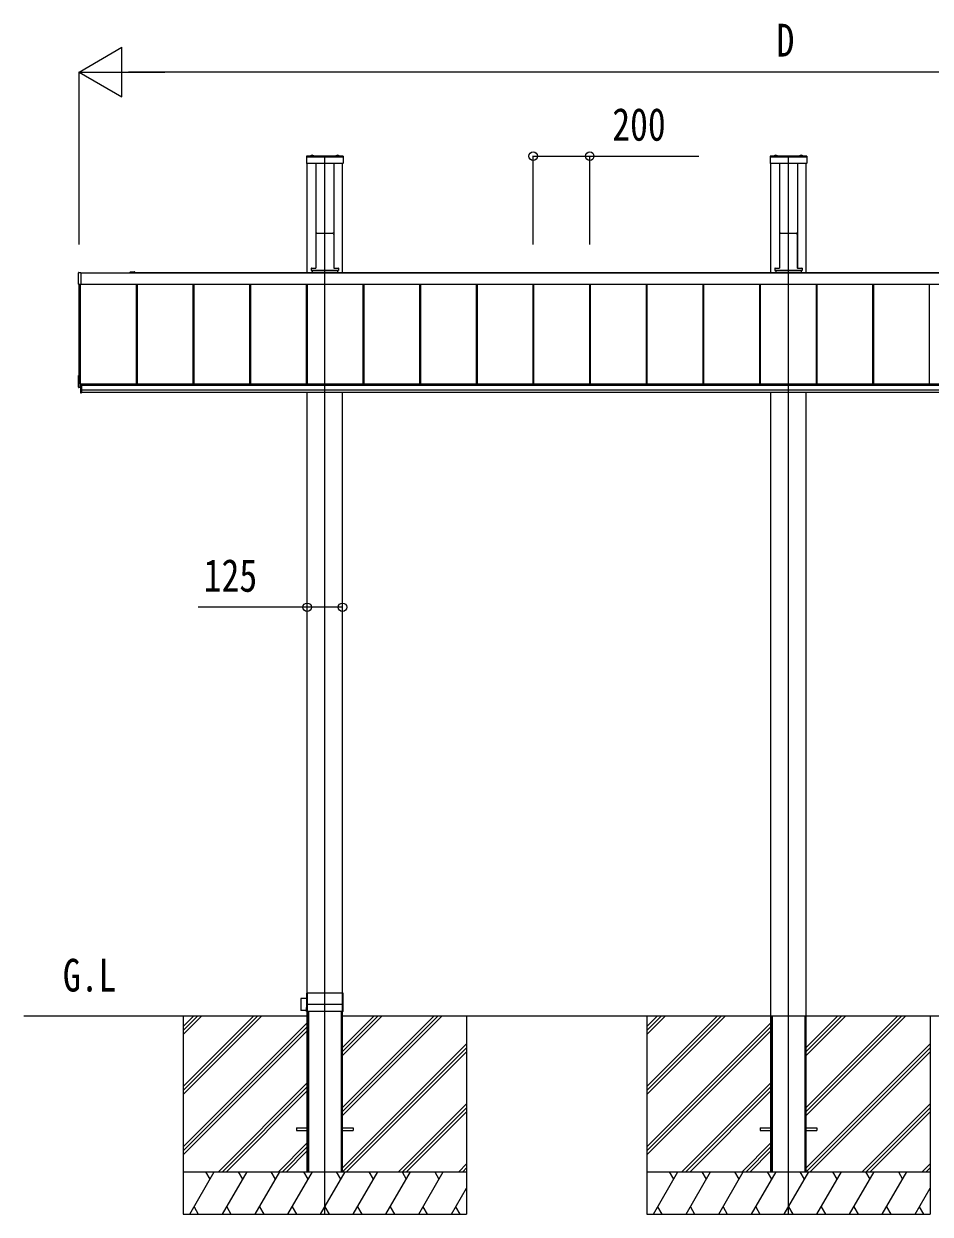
# Model space of a CAD drawing. Units: millimetres, scale not verified. Extents: x -14718 to 14718, y -10395 to 10395.
# Drawn here: x -11362 to -8162, y -7768 to -3567 of the extents above; entities that cross this region are included whole.
import ezdxf
from ezdxf.enums import TextEntityAlignment as Align

# ---------------------------------------------------------------- set-up
doc = ezdxf.new("R2010")
doc.units = ezdxf.units.MM
doc.header["$LTSCALE"] = 40
for name, color, linetype in [('0-2_USER1', 3, 'Continuous'), ('0-4_YKK_12', 2, 'Continuous'), ('0-5_YKK_13', 4, 'Continuous'), ('0-6_YKK_A1', 4, 'Continuous'), ('0-7_YKK_D', 6, 'Continuous')]:
    doc.layers.add(name, color=color, linetype=linetype)
doc.styles.add('ＭＳ ゴシック', font='')
doc.styles.get('ＭＳ ゴシック').set_extended_font_data('MS Gothic')

msp = doc.modelspace()

# ---------------------------------------------------------------- linework, layer by layer
at = {"layer": '0-4_YKK_12'}
for p, q in [((-10299.43, -7767.5), (-10299.43, -4037.5)), ((-8662.43, -7767.5), (-8662.43, -4037.5))]:
    msp.add_line(p, q, dxfattribs=at)
at = {"layer": '0-5_YKK_13'}
for p, q in [((-10346.8, -4031.17), (-10345.58, -4033.63)), ((-10342.06, -4031.17), (-10343.29, -4033.63)), ((-10256.8, -4031.17), (-10255.58, -4033.63)), ((-10252.06, -4031.17), (-10253.29, -4033.63)), ((-8709.8, -4031.17), (-8708.58, -4033.63)), ((-8705.06, -4031.17), (-8706.29, -4033.63)), ((-8619.8, -4031.17), (-8618.58, -4033.63)), ((-8615.06, -4031.17), (-8616.29, -4033.63)), ((-10363.93, -4034.5), (-10363.93, -4058.5)), ((-10234.93, -4034.5), (-10363.93, -4034.5)), ((-10234.93, -4037), (-10363.93, -4037)), ((-10234.93, -4037.5), (-10363.93, -4037.5)), ((-10236.93, -4060.5), (-10361.93, -4060.5)), ((-10350.33, -4033.95), (-10350.33, -4033.76)), ((-10349.79, -4034.5), (-10339.08, -4034.5)), ((-10349.68, -4034.5), (-10349.33, -4034.5)), ((-10344.43, -4034.24), (-10345.58, -4033.63)), ((-10344.43, -4034.24), (-10343.29, -4033.63)), ((-10338.53, -4033.95), (-10338.53, -4033.76)), ((-10260.33, -4033.95), (-10260.33, -4033.76)), ((-10259.79, -4034.5), (-10249.08, -4034.5)), ((-10254.43, -4034.24), (-10255.58, -4033.63)), ((-10254.43, -4034.24), (-10253.29, -4033.63)), ((-10248.53, -4033.95), (-10248.53, -4033.76)), ((-10234.93, -4034.5), (-10234.93, -4058.5)), ((-8726.93, -4034.5), (-8726.93, -4058.5)), ((-8597.93, -4034.5), (-8726.93, -4034.5)), ((-8597.93, -4037), (-8726.93, -4037)), ((-8597.93, -4037.5), (-8726.93, -4037.5)), ((-8599.93, -4060.5), (-8724.93, -4060.5)), ((-8713.33, -4033.95), (-8713.33, -4033.76)), ((-8712.79, -4034.5), (-8702.08, -4034.5)), ((-8712.68, -4034.5), (-8712.33, -4034.5)), ((-8707.43, -4034.24), (-8708.58, -4033.63)), ((-8707.43, -4034.24), (-8706.29, -4033.63)), ((-8701.53, -4033.95), (-8701.53, -4033.76)), ((-8623.33, -4033.95), (-8623.33, -4033.76)), ((-8622.79, -4034.5), (-8612.08, -4034.5)), ((-8617.43, -4034.24), (-8618.58, -4033.63)), ((-8617.43, -4034.24), (-8616.29, -4033.63)), ((-8611.53, -4033.95), (-8611.53, -4033.76)), ((-8597.93, -4034.5), (-8597.93, -4058.5)), ((-10330.68, -4311.66), (-10330.68, -4426.71)), ((-10330.32, -4305.81), (-10330.67, -4311.31)), ((-10329.82, -4305.35), (-10327.78, -4305.35)), ((-10327.47, -4305.67), (-10327.78, -4305.35)), ((-10327.47, -4305.67), (-10271.39, -4305.67)), ((-10271.39, -4305.67), (-10271.08, -4305.35)), ((-10271.08, -4305.35), (-10269.04, -4305.35)), ((-10268.54, -4305.81), (-10268.19, -4311.31)), ((-10268.18, -4311.66), (-10268.18, -4426.71)), ((-8693.68, -4311.66), (-8693.68, -4426.71)), ((-8693.32, -4305.81), (-8693.67, -4311.31)), ((-8692.82, -4305.35), (-8690.78, -4305.35)), ((-8690.47, -4305.67), (-8690.78, -4305.35)), ((-8690.47, -4305.67), (-8634.39, -4305.67)), ((-8634.39, -4305.67), (-8634.08, -4305.35)), ((-8634.08, -4305.35), (-8632.04, -4305.35)), ((-8631.54, -4305.81), (-8631.19, -4311.31)), ((-8631.18, -4311.66), (-8631.18, -4426.71)), ((-11168.93, -4486.45), (-11168.93, -4445.43)), ((-10347.3, -4429.97), (-10347.3, -4437.46)), ((-10347.3, -4436.8), (-10251.56, -4436.8)), ((-10347.3, -4437.46), (-10251.56, -4437.46)), ((-10346.8, -4429.47), (-10331.79, -4429.47)), ((-10330.68, -4426.71), (-10330.79, -4428.53)), ((-10268.18, -4426.71), (-10268.07, -4428.53)), ((-10267.07, -4429.47), (-10252.06, -4429.47)), ((-10251.56, -4429.97), (-10251.56, -4437.46)), ((-8710.3, -4429.97), (-8710.3, -4437.46)), ((-8710.3, -4436.8), (-8614.56, -4436.8)), ((-8710.3, -4437.46), (-8614.56, -4437.46)), ((-8709.8, -4429.47), (-8694.79, -4429.47)), ((-8693.68, -4426.71), (-8693.79, -4428.53)), ((-8631.18, -4426.71), (-8631.07, -4428.53)), ((-8630.07, -4429.47), (-8615.06, -4429.47)), ((-8614.56, -4429.97), (-8614.56, -4437.46)), ((-11160.93, -4487.72), (-11168.46, -4487.26)), ((-11160.93, -4487.22), (-11160.93, -4487.72)), ((-11168.93, -4849.82), (-11168.93, -4808.79)), ((-11168.46, -4808.3), (-11167.43, -4808.23)), ((-11162.43, -4850.99), (-11168.46, -4850.62)), ((-11162.43, -4837.72), (-11162.43, -4868.99)), ((-11162.43, -4837.72), (-11158.93, -4837.72)), ((-11158.93, -4860.17), (-11162.43, -4860.17)), ((-11162.43, -4868.99), (-11158.93, -4868.99)), ((-11159.43, -4837.72), (-11159.43, -4868.99)), ((-11158.93, -4837.72), (-11158.93, -4868.99)), ((-10384.43, -7006.79), (-10384.43, -7048.21)), ((-10364.24, -7006.15), (-10384.14, -7006.5)), ((-10364.08, -6987.8), (-10364.34, -7016.68)), ((-10235.08, -6987.5), (-10363.78, -6987.5)), ((-10362.93, -7052.2), (-10362.93, -6987.8)), ((-10361.93, -6987.8), (-10361.93, -7052.2)), ((-10236.93, -7052.2), (-10236.93, -6987.8)), ((-10235.93, -6987.8), (-10235.93, -7052.2)), ((-10234.43, -7027.5), (-10234.78, -6987.8)), ((-10364.24, -7048.85), (-10384.14, -7048.51)), ((-10364.34, -7016.68), (-10362.93, -7016.68)), ((-10364.22, -7052.2), (-10364.34, -7038.32)), ((-10364.34, -7038.32), (-10362.93, -7038.32)), ((-10234.95, -7052.5), (-10363.92, -7052.5)), ((-10234.43, -7027.5), (-10362.93, -7027.5)), ((-10234.65, -7052.2), (-10234.43, -7027.5))]:
    msp.add_line(p, q, dxfattribs=at)
msp.add_lwpolyline([(-11168.46, -4444.93), (-11160.93, -4444.47), (-11160.93, -4444.97), (-11160.93, -4487.22)], dxfattribs=at)
for centre, radius, start, end in [((-10344.43, -4038.5), 7.7, 41.56083, 138.43917), ((-10254.43, -4038.5), 7.7, 41.56083, 138.43917), ((-8707.43, -4038.5), 7.7, 41.56083, 138.43917), ((-8617.43, -4038.5), 7.7, 41.56083, 138.43917), ((-10361.93, -4058.5), 2, 180, 270), ((-10349.79, -4033.95), 0.545, 180, 270), ((-10349.78, -4033.76), 0.55, 138.43917, 180), ((-10339.08, -4033.95), 0.545, 270, 0), ((-10339.08, -4033.76), 0.55, 0, 41.56083), ((-10259.79, -4033.95), 0.545, 180, 270), ((-10259.78, -4033.76), 0.55, 138.43917, 180), ((-10249.08, -4033.95), 0.545, 270, 0), ((-10249.08, -4033.76), 0.55, 0, 41.56083), ((-10236.93, -4058.5), 2, 270, 0), ((-8724.93, -4058.5), 2, 180, 270), ((-8712.79, -4033.95), 0.545, 180, 270), ((-8712.78, -4033.76), 0.55, 138.43917, 180), ((-8702.08, -4033.95), 0.545, 270, 0), ((-8702.08, -4033.76), 0.55, 0, 41.56083), ((-8622.79, -4033.95), 0.545, 180, 270), ((-8622.78, -4033.76), 0.55, 138.43917, 180), ((-8612.08, -4033.95), 0.545, 270, 0), ((-8612.08, -4033.76), 0.55, 0, 41.56083), ((-8599.93, -4058.5), 2, 270, 0), ((-11168.43, -4445.43), 0.497, 93.16944, 179.94772), ((-11168.06, -4486.49), 0.873, 177.74142, 242.53793), ((-11168.43, -4808.79), 0.497, 93.16944, 179.94772), ((-11168.06, -4849.85), 0.873, 177.74142, 242.53793), ((-10384.13, -7006.8), 0.3, 91, 180), ((-10363.78, -6987.8), 0.3, 90, 179.5), ((-10363.23, -6987.8), 0.3, 0, 90), ((-10361.63, -6987.8), 0.3, 90, 180), ((-10237.23, -6987.8), 0.3, 0, 90), ((-10235.63, -6987.8), 0.3, 90, 180), ((-10235.08, -6987.8), 0.3, 0.5, 90), ((-10384.13, -7048.21), 0.3, 180, 269), ((-10363.92, -7052.2), 0.3, 180.5, 270), ((-10363.23, -7052.2), 0.3, 270, 0), ((-10361.63, -7052.2), 0.3, 180, 270), ((-10237.23, -7052.2), 0.3, 270, 0), ((-10235.63, -7052.2), 0.3, 180, 270), ((-10234.95, -7052.2), 0.3, 270, 359.5)]:
    msp.add_arc(centre, radius, start, end, dxfattribs=at)
for centre, major_axis, ratio, start_param, end_param in [((-10330.64, -4311.31), (0.031, 0.5), 0.061627, 1.5746234, 2.3600215), ((-10329.82, -4305.85), (0.346, -0.364), 0.996462, 2.3838095, 3.8892836), ((-10269.04, -4305.85), (-0.346, -0.364), 0.996462, 2.3939017, 3.8993758), ((-10268.22, -4311.31), (-0.031, 0.5), 0.061627, 3.9231638, 4.7085619), ((-8693.64, -4311.31), (0.031, 0.5), 0.061627, 1.5746234, 2.3600215), ((-8692.82, -4305.85), (0.346, -0.364), 0.996462, 2.3838095, 3.8892836), ((-8632.04, -4305.85), (-0.346, -0.364), 0.996462, 2.3939017, 3.8993758), ((-8631.22, -4311.31), (-0.031, 0.5), 0.061627, 3.9231638, 4.7085619), ((-10346.8, -4429.97), (0.355, -0.355), 0.99628, 2.358058, 3.9251274), ((-10331.79, -4428.47), (0.691, -0.728), 0.996462, 5.5254021, 7.0308762), ((-10267.07, -4428.47), (-0.691, -0.728), 0.996462, 5.5354944, 7.0409685), ((-10252.06, -4429.97), (-0.355, -0.355), 0.99628, 2.358058, 3.9251274), ((-8709.8, -4429.97), (0.355, -0.355), 0.99628, 2.358058, 3.9251274), ((-8694.79, -4428.47), (0.691, -0.728), 0.996462, 5.5254021, 7.0308762), ((-8630.07, -4428.47), (-0.691, -0.728), 0.996462, 5.5354944, 7.0409685), ((-8615.06, -4429.97), (-0.355, -0.355), 0.99628, 2.358058, 3.9251274)]:
    msp.add_ellipse(centre, major_axis=major_axis, ratio=ratio, start_param=start_param, end_param=end_param, dxfattribs=at)
at = {"layer": '0-6_YKK_A1'}
for p, q in [((-10361.93, -4445.03), (-10361.93, -4060.5)), ((-10331.43, -4060.5), (-10331.43, -4429.4)), ((-10267.43, -4060.5), (-10267.43, -4429.4)), ((-10236.93, -4445.03), (-10236.93, -4060.5)), ((-8724.93, -4445.03), (-8724.93, -4060.5)), ((-8694.43, -4060.5), (-8694.43, -4429.4)), ((-8630.43, -4060.5), (-8630.43, -4429.4)), ((-8599.93, -4445.03), (-8599.93, -4060.5)), ((-10331.43, -4404.3), (-10330.68, -4404.3)), ((-10268.18, -4404.3), (-10267.43, -4404.3)), ((-8694.43, -4404.3), (-8693.68, -4404.3)), ((-8631.18, -4404.3), (-8630.43, -4404.3)), ((-11160.93, -4446.01), (-6163.93, -4446.01)), ((-10987.93, -4446.01), (-10987.93, -4445.03)), ((-10985.43, -4442.53), (-10977.89, -4442.53)), ((-10985.43, -4445.33), (-10985.43, -4446.01)), ((-10971.68, -4445.03), (-10985.13, -4445.03)), ((-10976.97, -4442.53), (-10971.68, -4442.53)), ((-10971.68, -4445.03), (-6353.18, -4445.03)), ((-10344.43, -4437.46), (-10344.43, -4445.03)), ((-10254.43, -4437.46), (-10254.43, -4445.03)), ((-8707.43, -4437.46), (-8707.43, -4445.03)), ((-8617.43, -4437.46), (-8617.43, -4445.03)), ((-11167.43, -4849.44), (-11167.43, -4487.33)), ((-11162.43, -4837.72), (-11162.43, -4487.63)), ((-11160.93, -4485.92), (-6163.93, -4485.92)), ((-11160.93, -4486.2), (-6163.93, -4486.2)), ((-10963.93, -4838.11), (-10963.93, -4486.2)), ((-10963.53, -4838.11), (-10963.53, -4486.2)), ((-10960.93, -4838.11), (-10960.93, -4486.2)), ((-10763.93, -4838.11), (-10763.93, -4486.2)), ((-10761.33, -4838.11), (-10761.33, -4486.2)), ((-10760.93, -4838.11), (-10760.93, -4486.2)), ((-10563.93, -4838.11), (-10563.93, -4486.2)), ((-10561.33, -4838.11), (-10561.33, -4486.2)), ((-10560.93, -4838.11), (-10560.93, -4486.2)), ((-10363.93, -4838.11), (-10363.93, -4486.2)), ((-10361.33, -4838.11), (-10361.33, -4486.2)), ((-10360.93, -4838.11), (-10360.93, -4486.2)), ((-10163.93, -4838.11), (-10163.93, -4486.2)), ((-10161.33, -4838.11), (-10161.33, -4486.2)), ((-10160.93, -4838.11), (-10160.93, -4486.2)), ((-9963.93, -4838.11), (-9963.93, -4486.2)), ((-9961.33, -4838.11), (-9961.33, -4486.2)), ((-9960.93, -4838.11), (-9960.93, -4486.2)), ((-9763.93, -4838.11), (-9763.93, -4486.2)), ((-9761.33, -4838.11), (-9761.33, -4486.2)), ((-9760.93, -4838.11), (-9760.93, -4486.2)), ((-9563.93, -4838.11), (-9563.93, -4486.2)), ((-9561.33, -4838.11), (-9561.33, -4486.2)), ((-9560.93, -4838.11), (-9560.93, -4486.2)), ((-9363.93, -4838.11), (-9363.93, -4486.2)), ((-9361.33, -4838.11), (-9361.33, -4486.2)), ((-9360.93, -4838.11), (-9360.93, -4486.2)), ((-9163.93, -4838.11), (-9163.93, -4486.2)), ((-9161.33, -4838.11), (-9161.33, -4486.2)), ((-9160.93, -4838.11), (-9160.93, -4486.2)), ((-8963.93, -4838.11), (-8963.93, -4486.2)), ((-8961.33, -4838.11), (-8961.33, -4486.2)), ((-8960.93, -4838.11), (-8960.93, -4486.2)), ((-8763.93, -4838.11), (-8763.93, -4486.2)), ((-8761.33, -4838.11), (-8761.33, -4486.2)), ((-8760.93, -4838.11), (-8760.93, -4486.2)), ((-8563.93, -4838.11), (-8563.93, -4486.2)), ((-8561.33, -4838.11), (-8561.33, -4486.2)), ((-8560.93, -4838.11), (-8560.93, -4486.2)), ((-8363.93, -4838.11), (-8363.93, -4486.2)), ((-8361.33, -4838.11), (-8361.33, -4486.2)), ((-8360.93, -4838.11), (-8360.93, -4486.2)), ((-8163.93, -4838.11), (-8163.93, -4486.2)), ((-8163.93, -4838.11), (-8163.93, -4486.2)), ((-11167.43, -4849.44), (-11162.43, -4849.44)), ((-11158.93, -4838.11), (-6165.93, -4838.11)), ((-11158.93, -4841.85), (-6165.93, -4841.85)), ((-11158.93, -4841.85), (-6165.93, -4841.85)), ((-11158.93, -4858.77), (-6165.93, -4858.77)), ((-11158.93, -4867.5), (-6165.93, -4867.5)), ((-10361.93, -7617.5), (-10361.93, -4867.5)), ((-10236.93, -7617.5), (-10236.93, -4867.5)), ((-8724.93, -7617.5), (-8724.93, -4867.5)), ((-8599.93, -7617.5), (-8599.93, -4867.5)), ((-10360.23, -7054.5), (-10356.73, -7054.5)), ((-10360.23, -7054.5), (-10360.23, -7617.5)), ((-10356.73, -7054.5), (-10356.73, -7617.5)), ((-10242.13, -7054.5), (-10238.63, -7054.5)), ((-10242.13, -7054.5), (-10242.13, -7617.5)), ((-10238.63, -7054.5), (-10238.63, -7617.5)), ((-11362.43, -7067.5), (-10361.93, -7067.5)), ((-10799.43, -7067.5), (-10799.43, -7767.5)), ((-10535.46, -7067.5), (-10799.43, -7331.47)), ((-10747.59, -7067.5), (-10799.43, -7119.34)), ((-10549.6, -7067.5), (-10799.43, -7317.33)), ((-10521.32, -7067.5), (-10799.43, -7345.61)), ((-10761.73, -7067.5), (-10799.43, -7105.2)), ((-10733.45, -7067.5), (-10799.43, -7133.48)), ((-10361.93, -7091.96), (-10799.43, -7529.46)), ((-10236.93, -7067.5), (-8724.93, -7067.5)), ((-9899.06, -7067.5), (-10236.93, -7405.37)), ((-10111.19, -7067.5), (-10236.93, -7193.24)), ((-9913.2, -7067.5), (-10236.93, -7391.23)), ((-9884.92, -7067.5), (-10236.93, -7419.51)), ((-10125.34, -7067.5), (-10236.93, -7179.09)), ((-10097.05, -7067.5), (-10236.93, -7207.38)), ((-9799.43, -7067.5), (-9799.43, -7767.5)), ((-9162.43, -7067.5), (-9162.43, -7767.5)), ((-8898.46, -7067.5), (-9162.43, -7331.47)), ((-9110.59, -7067.5), (-9162.43, -7119.34)), ((-8912.6, -7067.5), (-9162.43, -7317.33)), ((-8884.32, -7067.5), (-9162.43, -7345.61)), ((-9124.73, -7067.5), (-9162.43, -7105.2)), ((-9096.45, -7067.5), (-9162.43, -7133.48)), ((-8724.93, -7091.96), (-9162.43, -7529.46)), ((-8724.93, -7067.5), (-8599.93, -7067.5)), ((-8723.23, -7067.5), (-8723.23, -7617.5)), ((-8719.73, -7067.5), (-8719.73, -7617.5)), ((-8605.13, -7067.5), (-8605.13, -7617.5)), ((-8601.63, -7067.5), (-8601.63, -7617.5)), ((-8599.93, -7067.5), (-7087.93, -7067.5)), ((-8262.06, -7067.5), (-8599.93, -7405.37)), ((-8474.19, -7067.5), (-8599.93, -7193.24)), ((-8276.2, -7067.5), (-8599.93, -7391.23)), ((-8247.92, -7067.5), (-8599.93, -7419.51)), ((-8488.34, -7067.5), (-8599.93, -7179.09)), ((-8460.05, -7067.5), (-8599.93, -7207.38)), ((-8162.43, -7067.5), (-8162.43, -7767.5)), ((-10361.93, -7106.1), (-10799.43, -7543.6)), ((-10361.93, -7120.25), (-10799.43, -7557.75)), ((-8724.93, -7106.1), (-9162.43, -7543.6)), ((-8724.93, -7120.25), (-9162.43, -7557.75)), ((-9799.43, -7165.86), (-10236.93, -7603.36)), ((-9799.43, -7180), (-10236.93, -7617.5)), ((-8162.43, -7165.86), (-8599.93, -7603.36)), ((-8162.43, -7180), (-8599.93, -7617.5)), ((-9799.43, -7194.14), (-10222.79, -7617.5)), ((-8162.43, -7194.14), (-8585.79, -7617.5)), ((-10361.93, -7304.09), (-10675.34, -7617.5)), ((-8724.93, -7304.09), (-9038.34, -7617.5)), ((-10361.93, -7318.24), (-10661.19, -7617.5)), ((-10361.93, -7332.38), (-10647.05, -7617.5)), ((-8724.93, -7318.24), (-9024.19, -7617.5)), ((-8724.93, -7332.38), (-9010.05, -7617.5)), ((-9799.43, -7377.99), (-10038.94, -7617.5)), ((-9799.43, -7392.13), (-10024.8, -7617.5)), ((-8162.43, -7377.99), (-8401.94, -7617.5)), ((-8162.43, -7392.13), (-8387.8, -7617.5)), ((-9799.43, -7406.27), (-10010.66, -7617.5)), ((-8162.43, -7406.27), (-8373.66, -7617.5)), ((-10399.43, -7463), (-10399.43, -7472)), ((-10399.43, -7463), (-10361.93, -7463)), ((-10399.43, -7472), (-10361.93, -7472)), ((-10236.93, -7463), (-10199.43, -7463)), ((-10236.93, -7472), (-10199.43, -7472)), ((-10199.43, -7463), (-10199.43, -7472)), ((-8762.43, -7463), (-8762.43, -7472)), ((-8762.43, -7463), (-8724.93, -7463)), ((-8762.43, -7472), (-8724.93, -7472)), ((-8599.93, -7463), (-8562.43, -7463)), ((-8599.93, -7472), (-8562.43, -7472)), ((-8562.43, -7463), (-8562.43, -7472)), ((-10361.93, -7516.23), (-10463.2, -7617.5)), ((-8724.93, -7516.23), (-8826.2, -7617.5)), ((-10361.93, -7530.37), (-10449.06, -7617.5)), ((-10361.93, -7544.51), (-10434.92, -7617.5)), ((-8724.93, -7530.37), (-8812.06, -7617.5)), ((-8724.93, -7544.51), (-8797.92, -7617.5)), ((-9799.43, -7590.12), (-9826.81, -7617.5)), ((-8162.43, -7590.12), (-8189.81, -7617.5)), ((-10799.43, -7617.5), (-9799.43, -7617.5)), ((-10776.31, -7767.5), (-10689.71, -7617.5)), ((-10704.71, -7643.48), (-10719.71, -7617.5)), ((-10660.84, -7767.5), (-10574.24, -7617.5)), ((-10589.24, -7643.48), (-10604.24, -7617.5)), ((-10545.37, -7767.5), (-10458.77, -7617.5)), ((-10473.77, -7643.48), (-10488.77, -7617.5)), ((-10429.9, -7767.5), (-10343.3, -7617.5)), ((-10358.3, -7643.48), (-10373.3, -7617.5)), ((-10361.93, -7617.5), (-10236.93, -7617.5)), ((-10314.43, -7767.5), (-10227.83, -7617.5)), ((-10242.83, -7643.48), (-10257.83, -7617.5)), ((-10198.96, -7767.5), (-10112.36, -7617.5)), ((-10127.36, -7643.48), (-10142.36, -7617.5)), ((-10083.49, -7767.5), (-9996.89, -7617.5)), ((-10026.89, -7617.5), (-10011.89, -7643.48)), ((-9968.02, -7767.5), (-9881.42, -7617.5)), ((-9911.42, -7617.5), (-9896.42, -7643.48)), ((-9799.43, -7604.26), (-9812.67, -7617.5)), ((-9162.43, -7617.5), (-8162.43, -7617.5)), ((-9139.31, -7767.5), (-9052.71, -7617.5)), ((-9067.71, -7643.48), (-9082.71, -7617.5)), ((-9023.84, -7767.5), (-8937.24, -7617.5)), ((-8952.24, -7643.48), (-8967.24, -7617.5)), ((-8908.37, -7767.5), (-8821.77, -7617.5)), ((-8836.77, -7643.48), (-8851.77, -7617.5)), ((-8792.9, -7767.5), (-8706.3, -7617.5)), ((-8721.3, -7643.48), (-8736.3, -7617.5)), ((-8724.93, -7617.5), (-8599.93, -7617.5)), ((-8677.43, -7767.5), (-8590.83, -7617.5)), ((-8605.83, -7643.48), (-8620.83, -7617.5)), ((-8561.96, -7767.5), (-8475.36, -7617.5)), ((-8490.36, -7643.48), (-8505.36, -7617.5)), ((-8446.49, -7767.5), (-8359.89, -7617.5)), ((-8389.89, -7617.5), (-8374.89, -7643.48)), ((-8331.02, -7767.5), (-8244.42, -7617.5)), ((-8274.42, -7617.5), (-8259.42, -7643.48)), ((-8162.43, -7604.26), (-8175.67, -7617.5)), ((-9852.55, -7767.5), (-9799.43, -7675.49)), ((-8215.55, -7767.5), (-8162.43, -7675.49)), ((-10799.43, -7767.5), (-9799.43, -7767.5)), ((-10761.31, -7741.52), (-10746.31, -7767.5)), ((-10645.84, -7741.52), (-10630.84, -7767.5)), ((-10530.37, -7741.52), (-10515.37, -7767.5)), ((-10414.9, -7741.52), (-10399.9, -7767.5)), ((-10299.43, -7741.52), (-10284.43, -7767.5)), ((-10183.96, -7741.52), (-10168.96, -7767.5)), ((-10068.49, -7741.52), (-10053.49, -7767.5)), ((-9953.02, -7741.52), (-9938.02, -7767.5)), ((-9837.55, -7741.52), (-9822.55, -7767.5)), ((-9162.43, -7767.5), (-8162.43, -7767.5)), ((-9124.31, -7741.52), (-9109.31, -7767.5)), ((-9008.84, -7741.52), (-8993.84, -7767.5)), ((-8893.37, -7741.52), (-8878.37, -7767.5)), ((-8777.9, -7741.52), (-8762.9, -7767.5)), ((-8662.43, -7741.52), (-8647.43, -7767.5)), ((-8546.96, -7741.52), (-8531.96, -7767.5)), ((-8431.49, -7741.52), (-8416.49, -7767.5)), ((-8316.02, -7741.52), (-8301.02, -7767.5)), ((-8200.55, -7741.52), (-8185.55, -7767.5))]:
    msp.add_line(p, q, dxfattribs=at)
for centre, radius, start, end in [((-10985.43, -4445.03), 2.5, 90, 180), ((-10985.13, -4445.33), 0.3, 90, 180), ((-10977.89, -4442.73), 0.2, 23.57818, 90), ((-10977.43, -4442.53), 0.3, 203.57818, 336.42182), ((-10976.97, -4442.73), 0.2, 90, 156.42182), ((-10971.68, -4443.78), 1.25, 270, 90)]:
    msp.add_arc(centre, radius, start, end, dxfattribs=at)
at = {"layer": '0-7_YKK_D'}
for p, q in [((-11167.43, -3737.5), (-11015.88, -3650)), ((-11015.88, -3825), (-11015.88, -3650)), ((-11167.43, -4346.01), (-11167.43, -3736.5)), ((-11167.43, -3737.5), (-11015.88, -3825)), ((-11167.43, -3737.5), (-10864.32, -3737.5)), ((-6332.43, -3737.5), (-10992.43, -3737.5)), ((-9563.93, -4346.01), (-9563.93, -4033.5)), ((-9363.93, -4346.01), (-9363.93, -4033.5))]:
    msp.add_line(p, q, dxfattribs=at)
for points in [[(-9563.93, -4034.5), (-9363.93, -4034.5), (-8978.83, -4034.5)], [(-10236.93, -5626), (-10361.93, -5626), (-10747.03, -5626)]]:
    msp.add_lwpolyline(points, dxfattribs=at)
for centre in [(-9563.93, -4034.5), (-9363.93, -4034.5), (-10361.93, -5626), (-10236.93, -5626)]:
    msp.add_circle(centre, 14.88, dxfattribs=at)

# ---------------------------------------------------------------- texts
at = {"layer": '0-2_USER1', "style": 'ＭＳ ゴシック', "width": 0.8}
msp.add_text('G.L', height=115.5, dxfattribs=at).set_placement((-11224.5, -7016.5), align=Align.BOTTOM_LEFT)
at = {"layer": '0-7_YKK_D', "style": 'ＭＳ ゴシック', "width": 0.8}
for s, p in [('D', (-8704.43, -3717.5)), ('200', (-9284.43, -4014.5)), ('125', (-10727.03, -5606))]:
    msp.add_text(s, height=115.5, dxfattribs=at).set_placement(p, align=Align.BOTTOM_LEFT)

doc.saveas('drawing.dxf')
